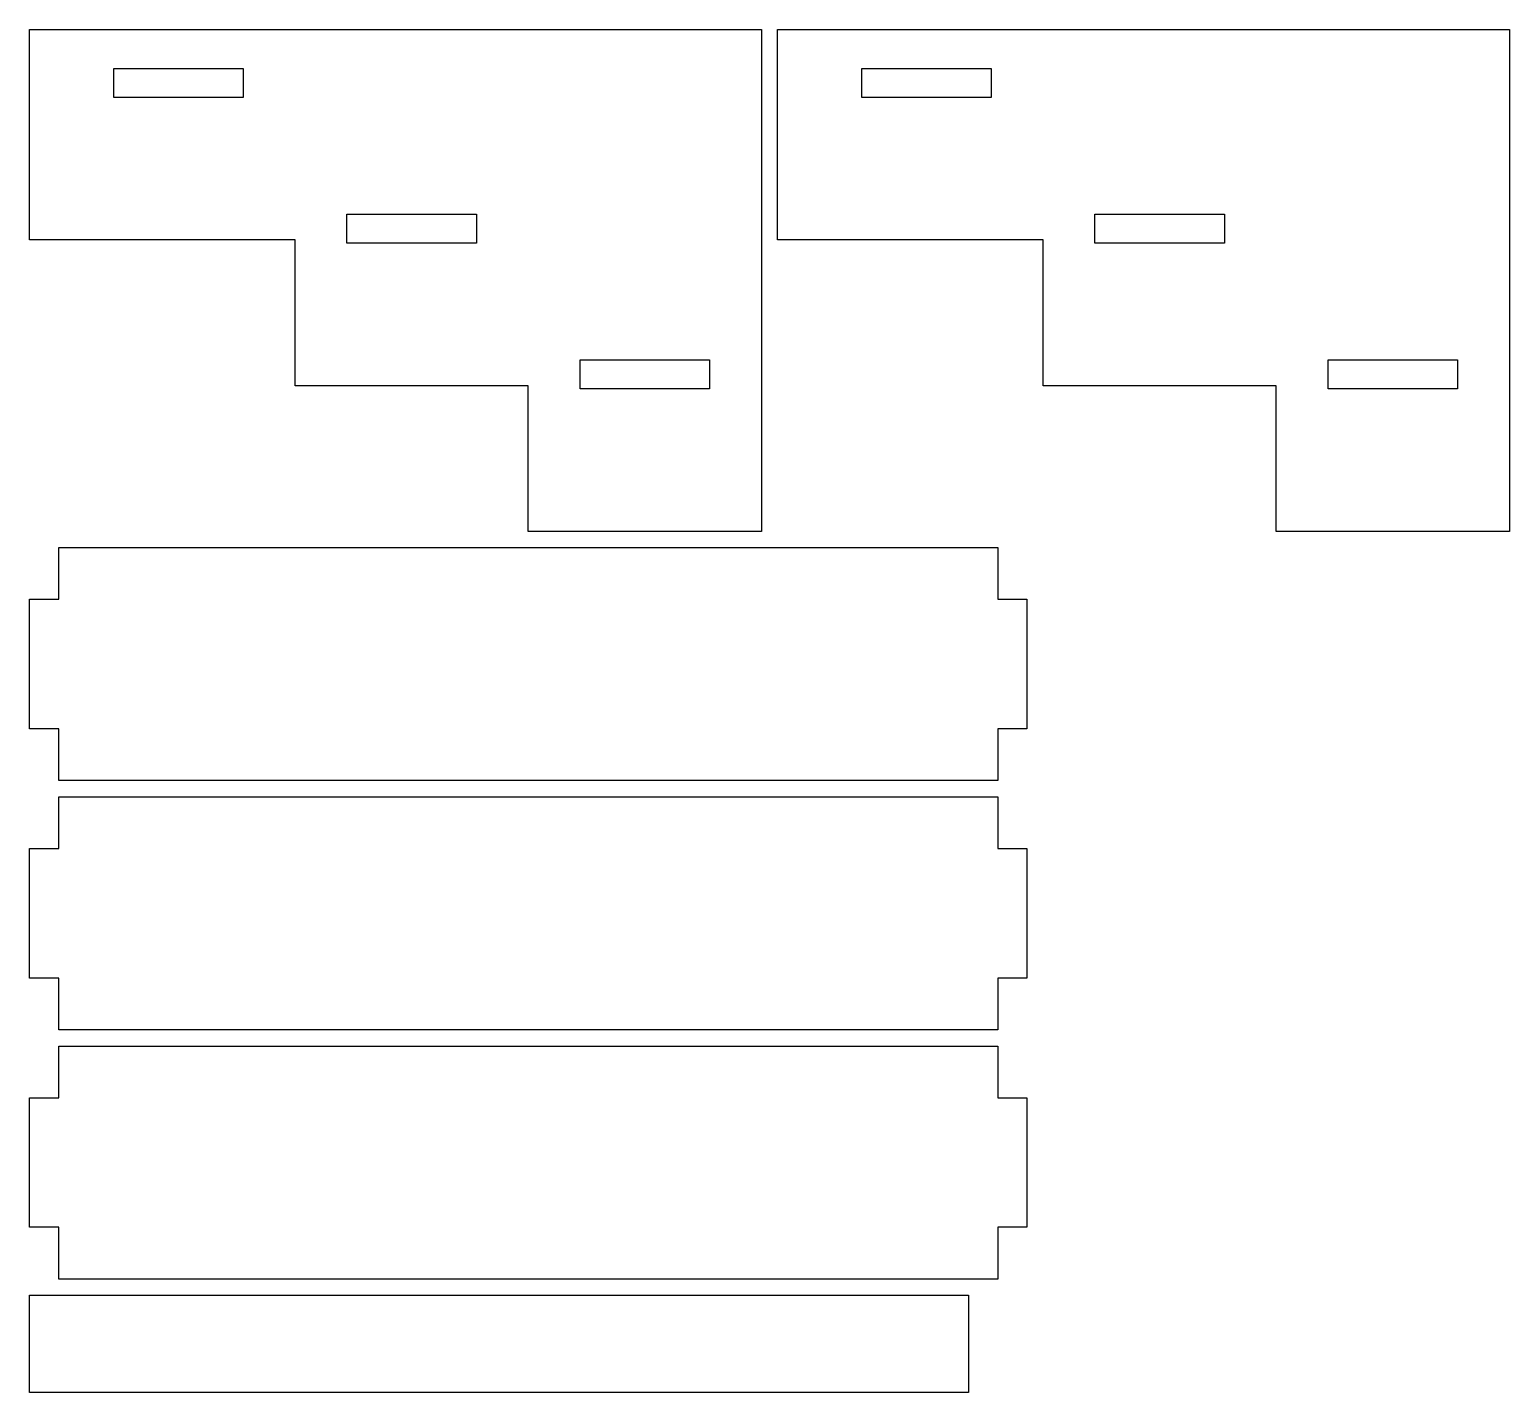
# Model space of a CAD drawing. Header units: millimetres. Extents: x 5 to 462, y 24 to 445.
import ezdxf

# ---------------------------------------------------------------- set-up
doc = ezdxf.new("R2010")
doc.units = ezdxf.units.MM
doc.layers.add('CUT', color=1, linetype='Continuous')

msp = doc.modelspace()

# ---------------------------------------------------------------- linework, layer by layer
at = {"layer": 'CUT'}
for points in [[(5, 445), (231, 445), (231, 290), (159, 290), (159, 335), (87, 335), (87, 380), (5, 380)], [(236, 445), (462, 445), (462, 290), (390, 290), (390, 335), (318, 335), (318, 380), (236, 380)], [(31, 433), (71, 433), (71, 424.05), (31, 424.05)], [(262, 433), (302, 433), (302, 424.05), (262, 424.05)], [(103, 388), (143, 388), (143, 379.05), (103, 379.05)], [(334, 388), (374, 388), (374, 379.05), (334, 379.05)], [(175, 343), (215, 343), (215, 334.05), (175, 334.05)], [(406, 343), (446, 343), (446, 334.05), (406, 334.05)], [(5, 269), (14, 269), (14, 285), (304, 285), (304, 269), (313, 269), (313, 229), (304, 229), (304, 213), (14, 213), (14, 229), (5, 229)], [(5, 192), (14, 192), (14, 208), (304, 208), (304, 192), (313, 192), (313, 152), (304, 152), (304, 136), (14, 136), (14, 152), (5, 152)], [(5, 115), (14, 115), (14, 131), (304, 131), (304, 115), (313, 115), (313, 75), (304, 75), (304, 59), (14, 59), (14, 75), (5, 75)], [(5, 54), (295, 54), (295, 24), (5, 24)]]:
    msp.add_lwpolyline(points, close=True, dxfattribs=at)

doc.saveas('drawing.dxf')
